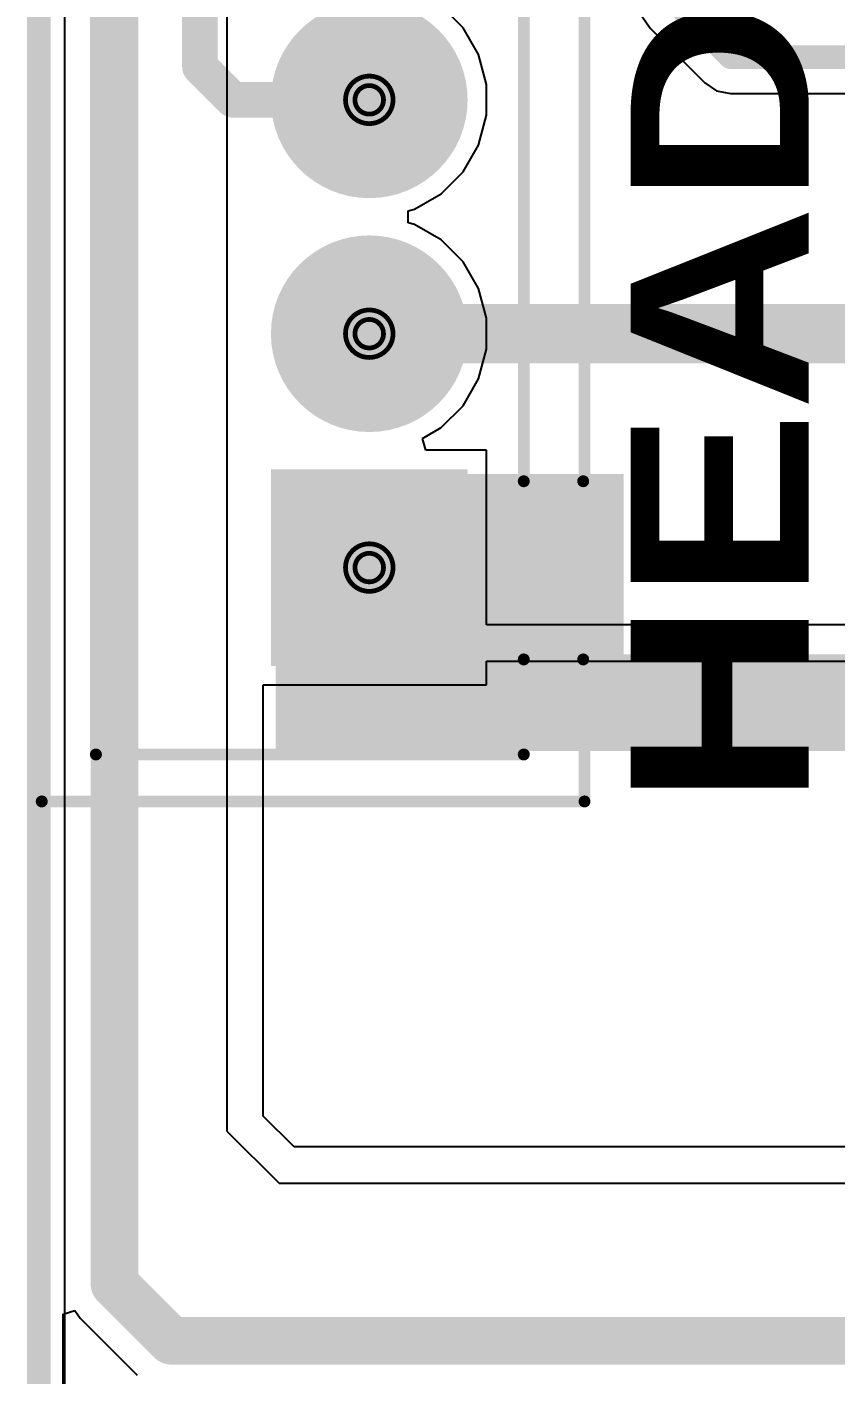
# Model space of a CAD drawing. Header units: inches. Extents: x -1 to 208, y -10 to 150.
# Drawn here: x -0.13 to 8.51, y 22.07 to 36.47 of the extents above; entities that cross this region are included whole.
import ezdxf

# ---------------------------------------------------------------- set-up
doc = ezdxf.new("R2010")
doc.units = ezdxf.units.IN
for name, color, linetype in [('Board Outline', 216, 'Continuous'), ('Bottom Layer', 5, 'Continuous'), ('Bottom Solder', 6, 'Continuous'), ('Drill Drawing', 1, 'Continuous'), ('Multi-Layer', 9, 'Continuous'), ('Pad Holes', 156, 'Continuous'), ('Top Layer', 1, 'Continuous'), ('Top Overlay', 2, 'Continuous'), ('Top Solder', 216, 'Continuous')]:
    doc.layers.add(name, color=color, linetype=linetype)
doc.styles.add('Arial Black_Bold', font='', dxfattribs={"height": 0.2})
doc.styles.get('Arial Black_Bold').set_extended_font_data('Arial Black', bold=True)

# ---------------------------------------------------------------- blocks, each defined once
blk = doc.blocks.new('XH_4A_L_86')
at = {"layer": 'Bottom Layer'}
blk.add_hatch(color=5, dxfattribs=at).paths.add_polyline_path([(-4.75, 1), (-2.75, 1), (-2.75, -1), (-4.75, -1)])
h = blk.add_hatch(color=5, dxfattribs=at)
edge = h.paths.add_edge_path()
edge.add_arc((-1.25, 0), 1, 0, 360)
h = blk.add_hatch(color=5, dxfattribs=at)
edge = h.paths.add_edge_path()
edge.add_arc((1.25, 0), 1, 0, 360)
h = blk.add_hatch(color=5, dxfattribs=at)
edge = h.paths.add_edge_path()
edge.add_arc((3.75, 0), 1, 0, 360)
at = {"layer": 'Bottom Solder'}
blk.add_hatch(color=6, dxfattribs=at).paths.add_polyline_path([(-4.801, 1.051), (-2.699, 1.051), (-2.699, -1.051), (-4.801, -1.051)])
h = blk.add_hatch(color=6, dxfattribs=at)
edge = h.paths.add_edge_path()
edge.add_arc((-1.25, 0), 1.051, 0, 360)
h = blk.add_hatch(color=6, dxfattribs=at)
edge = h.paths.add_edge_path()
edge.add_arc((1.25, 0), 1.051, 0, 360)
h = blk.add_hatch(color=6, dxfattribs=at)
edge = h.paths.add_edge_path()
edge.add_arc((3.75, 0), 1.051, 0, 360)
at = {"layer": 'Multi-Layer'}
blk.add_hatch(color=9, dxfattribs=at).paths.add_polyline_path([(-4.75, 1), (-2.75, 1), (-2.75, -1), (-4.75, -1)])
h = blk.add_hatch(color=9, dxfattribs=at)
edge = h.paths.add_edge_path()
edge.add_arc((-1.25, 0), 1, 0, 360)
h = blk.add_hatch(color=9, dxfattribs=at)
edge = h.paths.add_edge_path()
edge.add_arc((1.25, 0), 1, 0, 360)
h = blk.add_hatch(color=9, dxfattribs=at)
edge = h.paths.add_edge_path()
edge.add_arc((3.75, 0), 1, 0, 360)
at = {"layer": 'Pad Holes'}
h = blk.add_hatch(color=7, dxfattribs=at)
edge = h.paths.add_edge_path()
edge.add_arc((-3.75, 0), 0.5, 0, 360)
h = blk.add_hatch(color=7, dxfattribs=at)
edge = h.paths.add_edge_path()
edge.add_arc((-1.25, 0), 0.5, 0, 360)
h = blk.add_hatch(color=7, dxfattribs=at)
edge = h.paths.add_edge_path()
edge.add_arc((1.25, 0), 0.5, 0, 360)
h = blk.add_hatch(color=7, dxfattribs=at)
edge = h.paths.add_edge_path()
edge.add_arc((3.75, 0), 0.5, 0, 360)
at = {"layer": 'Top Layer'}
blk.add_hatch(color=1, dxfattribs=at).paths.add_polyline_path([(-4.75, 1), (-2.75, 1), (-2.75, -1), (-4.75, -1)])
h = blk.add_hatch(color=1, dxfattribs=at)
edge = h.paths.add_edge_path()
edge.add_arc((-1.25, 0), 1, 0, 360)
h = blk.add_hatch(color=1, dxfattribs=at)
edge = h.paths.add_edge_path()
edge.add_arc((1.25, 0), 1, 0, 360)
h = blk.add_hatch(color=1, dxfattribs=at)
edge = h.paths.add_edge_path()
edge.add_arc((3.75, 0), 1, 0, 360)
at = {"layer": 'Top Solder'}
blk.add_hatch(color=216, dxfattribs=at).paths.add_polyline_path([(-4.801, 1.051), (-2.699, 1.051), (-2.699, -1.051), (-4.801, -1.051)])
h = blk.add_hatch(color=216, dxfattribs=at)
edge = h.paths.add_edge_path()
edge.add_arc((-1.25, 0), 1.051, 0, 360)
h = blk.add_hatch(color=216, dxfattribs=at)
edge = h.paths.add_edge_path()
edge.add_arc((1.25, 0), 1.051, 0, 360)
h = blk.add_hatch(color=216, dxfattribs=at)
edge = h.paths.add_edge_path()
edge.add_arc((3.75, 0), 1.051, 0, 360)
at = {"layer": 'Top Overlay', "const_width": 0.127}
for points in [[(-6.25, 3.5), (6.25, 3.5)], [(-6.25, 3.5), (-6.25, -2.3)], [(6.25, 3.5), (6.25, -2.286)], [(-5.748, 2.921), (5.715, 2.921)], [(-5.748, 2.921), (-5.748, -1.651)], [(5.715, 2.921), (5.715, -1.651)], [(-5.748, -1.651), (5.715, -1.651)], [(-4.732, -1.651), (-2.827, -1.651)], [(-4.732, -1.651), (-4.732, -2.286)], [(-2.827, -1.651), (-2.827, -2.286)], [(2.794, -1.651), (4.699, -1.651)], [(2.794, -1.651), (2.794, -2.286)], [(4.699, -1.651), (4.699, -2.286)], [(-6.25, -2.3), (6.25, -2.3)], [(-4.732, -2.286), (-2.827, -2.286)], [(2.794, -2.286), (4.699, -2.286)]]:
    blk.add_lwpolyline(points, dxfattribs=at)
at = {"layer": 'Top Overlay', "const_width": 0.0635}
for points in [[(-6.282, 3.5, 1), (-6.218, 3.5, 1)], [(-6.282, 3.5, 1), (-6.218, 3.5, 1)], [(6.218, 3.5, 1), (6.282, 3.5, 1)], [(6.218, 3.5, 1), (6.282, 3.5, 1)], [(-5.78, 2.921, 1), (-5.716, 2.921, 1)], [(-5.78, 2.921, 1), (-5.716, 2.921, 1)], [(5.683, 2.921, 1), (5.747, 2.921, 1)], [(5.683, 2.921, 1), (5.747, 2.921, 1)], [(-5.78, -1.651, 1), (-5.716, -1.651, 1)], [(-5.78, -1.651, 1), (-5.716, -1.651, 1)], [(-4.764, -1.651, 1), (-4.7, -1.651, 1)], [(-4.764, -1.651, 1), (-4.7, -1.651, 1)], [(-2.859, -1.651, 1), (-2.795, -1.651, 1)], [(-2.859, -1.651, 1), (-2.795, -1.651, 1)], [(2.762, -1.651, 1), (2.826, -1.651, 1)], [(2.762, -1.651, 1), (2.826, -1.651, 1)], [(4.667, -1.651, 1), (4.731, -1.651, 1)], [(4.667, -1.651, 1), (4.731, -1.651, 1)], [(5.683, -1.651, 1), (5.747, -1.651, 1)], [(5.683, -1.651, 1), (5.747, -1.651, 1)], [(-6.282, -2.3, 1), (-6.218, -2.3, 1)], [(-6.282, -2.3, 1), (-6.218, -2.3, 1)], [(-4.764, -2.286, 1), (-4.7, -2.286, 1)], [(-4.764, -2.286, 1), (-4.7, -2.286, 1)], [(-2.859, -2.286, 1), (-2.795, -2.286, 1)], [(-2.859, -2.286, 1), (-2.795, -2.286, 1)], [(2.762, -2.286, 1), (2.826, -2.286, 1)], [(2.762, -2.286, 1), (2.826, -2.286, 1)], [(4.667, -2.286, 1), (4.731, -2.286, 1)], [(4.667, -2.286, 1), (4.731, -2.286, 1)], [(6.218, -2.286, 1), (6.282, -2.286, 1)], [(6.218, -2.3, 1), (6.282, -2.3, 1)]]:
    blk.add_lwpolyline(points, format="xyb", close=True, dxfattribs=at)

msp = doc.modelspace()

# ---------------------------------------------------------------- hatches: boundary and pattern name
at = {"layer": 'Top Layer'}
for points in [[(2.531, 28.727), (6.248, 28.727), (6.248, 31.687), (2.531, 31.687)], [(3.912, 28.727), (12.116, 28.727), (12.116, 29.761), (3.912, 29.761)]]:
    msp.add_hatch(color=1, dxfattribs=at).paths.add_polyline_path(points)

# ---------------------------------------------------------------- linework, layer by layer
at = {"layer": 'Board Outline', "const_width": 0.254}
msp.add_lwpolyline([(0, 1.2), (0, 73.8)], dxfattribs=at)
at = {"layer": 'Bottom Layer'}
for p, q in [((0.277, 21.412), (0.277, 70.387)), ((2.01, 66.282), (2.01, 24.663)), ((4.534, 36.457), (4.301, 36.69)), ((6.448, 36.579), (6.533, 36.453)), ((4.699, 36.171), (4.534, 36.457)), ((6.533, 36.453), (7.116, 35.87)), ((4.785, 35.852), (4.699, 36.171)), ((7.116, 35.87), (7.242, 35.785)), ((4.785, 35.522), (4.785, 35.852)), ((7.242, 35.785), (7.391, 35.756)), ((7.391, 35.756), (14.972, 35.756)), ((4.699, 35.203), (4.785, 35.522)), ((4.534, 34.917), (4.699, 35.203)), ((4.301, 34.684), (4.534, 34.917)), ((4.015, 34.518), (4.301, 34.684)), ((3.948, 34.501), (4.015, 34.518)), ((3.948, 34.374), (3.948, 34.501)), ((4.015, 34.356), (3.948, 34.374)), ((4.301, 34.191), (4.015, 34.356)), ((4.534, 33.957), (4.301, 34.191)), ((4.699, 33.671), (4.534, 33.957)), ((4.785, 33.352), (4.699, 33.671)), ((4.785, 33.022), (4.785, 33.352)), ((4.699, 32.703), (4.785, 33.022)), ((4.534, 32.417), (4.699, 32.703)), ((4.301, 32.184), (4.534, 32.417)), ((4.1, 32.068), (4.301, 32.184)), ((4.134, 31.941), (4.1, 32.068)), ((4.785, 31.941), (4.134, 31.941)), ((4.785, 30.074), (4.785, 31.941)), ((21.823, 30.074), (4.785, 30.074)), ((4.785, 29.433), (4.785, 29.685)), ((4.785, 29.685), (18.454, 29.685)), ((2.398, 24.824), (2.398, 29.433)), ((2.398, 29.433), (4.785, 29.433)), ((2.729, 24.493), (2.398, 24.824)), ((2.01, 24.663), (2.568, 24.105)), ((19.279, 24.493), (2.729, 24.493)), ((2.568, 24.105), (19.279, 24.105))]:
    msp.add_line(p, q, dxfattribs=at)
at = {"layer": 'Bottom Layer', "const_width": 0.254}
for points in [[(6.807, 36.728), (7.391, 36.144)], [(7.391, 36.144), (15.367, 36.144)]]:
    msp.add_lwpolyline(points, dxfattribs=at)
at = {"layer": 'Bottom Layer', "const_width": 0.127}
msp.add_lwpolyline([(7.328, 36.144, 1), (7.455, 36.144, 1)], format="xyb", close=True, dxfattribs=at)
msp.add_lwpolyline([(7.328, 36.144, 1), (7.455, 36.144, 1)], format="xyb", close=True, dxfattribs=at)
at = {"layer": 'Drill Drawing'}
for points, const_width in [([(3.785, 35.687, 1), (3.277, 35.687, 1)], 0.0508), ([(3.683, 35.687, 1), (3.378, 35.687, 1)], 0.0508), ([(3.264, 35.687, 1), (3.289, 35.687, 1)], 0.0254), ([(3.365, 35.687, 1), (3.391, 35.687, 1)], 0.0254), ([(3.67, 35.687, 1), (3.696, 35.687, 1)], 0.0254), ([(3.772, 35.687, 1), (3.797, 35.687, 1)], 0.0254), ([(3.785, 33.187, 1), (3.277, 33.187, 1)], 0.0508), ([(3.683, 33.187, 1), (3.378, 33.187, 1)], 0.0508), ([(3.264, 33.187, 1), (3.289, 33.187, 1)], 0.0254), ([(3.365, 33.187, 1), (3.391, 33.187, 1)], 0.0254), ([(3.67, 33.187, 1), (3.696, 33.187, 1)], 0.0254), ([(3.772, 33.187, 1), (3.797, 33.187, 1)], 0.0254), ([(3.785, 30.687, 1), (3.277, 30.687, 1)], 0.0508), ([(3.683, 30.687, 1), (3.378, 30.687, 1)], 0.0508), ([(3.264, 30.687, 1), (3.289, 30.687, 1)], 0.0254), ([(3.365, 30.687, 1), (3.391, 30.687, 1)], 0.0254), ([(3.67, 30.687, 1), (3.696, 30.687, 1)], 0.0254), ([(3.772, 30.687, 1), (3.797, 30.687, 1)], 0.0254)]:
    msp.add_lwpolyline(points, format="xyb", close=True, dxfattribs=dict(at, const_width=const_width))
at = {"layer": 'Top Layer'}
for p, q in [((0.259, 22.706), (0.386, 22.745)), ((0.259, 4.259), (0.259, 22.706)), ((0.386, 22.745), (0.442, 22.662)), ((0.442, 22.662), (1.05, 22.053))]:
    msp.add_line(p, q, dxfattribs=at)
for points, const_width in [([(0.808, 23.028), (0.808, 50.578)], 0.508), ([(1.722, 36.04), (1.722, 40.307)], 0.381), ([(1.722, 36.04), (2.075, 35.687)], 0.381), ([(2.075, 35.687), (3.531, 35.687)], 0.381), ([(3.531, 33.187), (9.322, 33.187)], 0.635), ([(0.808, 23.028), (1.416, 22.42)], 0.508), ([(1.416, 22.42), (44.105, 22.42)], 0.508)]:
    msp.add_lwpolyline(points, dxfattribs=dict(at, const_width=const_width))
for points, const_width in [([(1.627, 36.04, 1), (1.817, 36.04, 1)], 0.191), ([(1.627, 36.04, 1), (1.817, 36.04, 1)], 0.191), ([(1.98, 35.687, 1), (2.17, 35.687, 1)], 0.191), ([(1.98, 35.687, 1), (2.17, 35.687, 1)], 0.191), ([(3.435, 35.687, 1), (3.626, 35.687, 1)], 0.191), ([(3.372, 33.187, 1), (3.689, 33.187, 1)], 0.318), ([(0.681, 23.028, 1), (0.935, 23.028, 1)], 0.254), ([(0.681, 23.028, 1), (0.935, 23.028, 1)], 0.254), ([(1.289, 22.42, 1), (1.543, 22.42, 1)], 0.254), ([(1.289, 22.42, 1), (1.543, 22.42, 1)], 0.254)]:
    msp.add_lwpolyline(points, format="xyb", close=True, dxfattribs=dict(at, const_width=const_width))

# ---------------------------------------------------------------- block references
at = {"rotation": 90}
msp.add_blockref('XH_4A_L_86', (3.531, 34.437), dxfattribs=at)

# ---------------------------------------------------------------- texts
at = {"layer": 'Top Overlay', "style": 'Arial Black_Bold'}
msp.add_text('HEADSET', height=1.905, rotation=90, dxfattribs=at).set_placement((8.228, 28.131))

doc.saveas('drawing.dxf')
